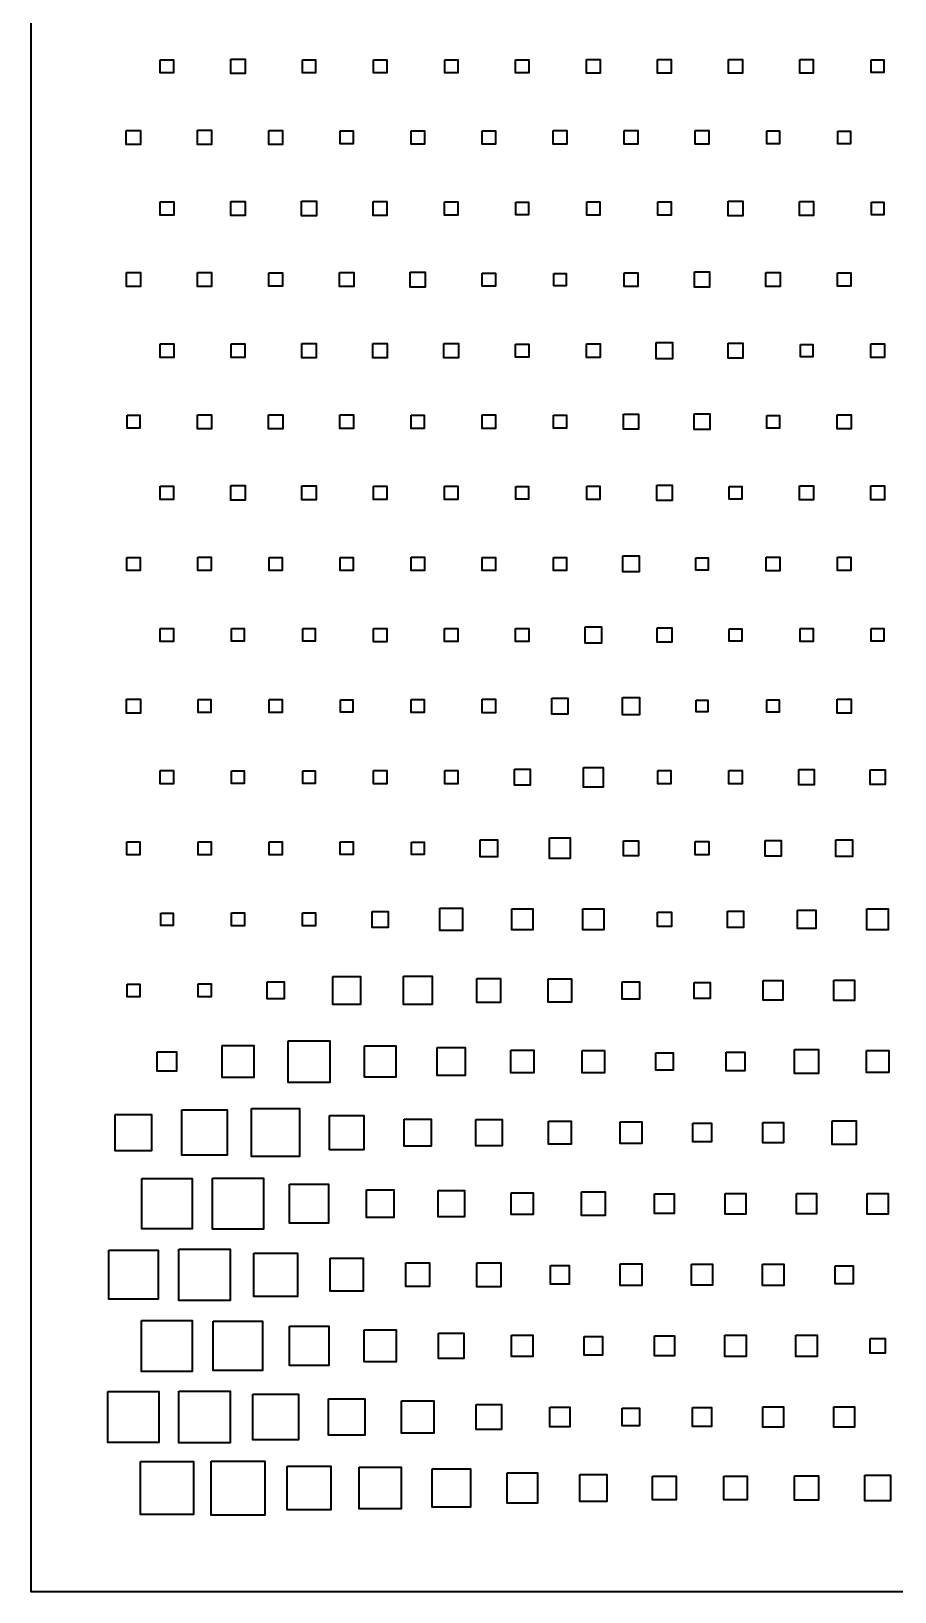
# Model space of a CAD drawing. Header units: inches. Extents: x 0 to 29.7, y -29.7 to 0.
# Drawn here: x 0 to 8.19, y -29.7 to -14.9 of the extents above; entities that cross this region are included whole.
import ezdxf

# ---------------------------------------------------------------- set-up
doc = ezdxf.new("R2010")
doc.units = ezdxf.units.IN
doc.header["$MEASUREMENT"] = 0
doc.layers.add('Layer 1', color=7, linetype='Continuous')

# ---------------------------------------------------------------- blocks, each defined once
blk = doc.blocks.new('block 2')
at = {"layer": 'Layer 1', "color": 7, "lineweight": 35}
for points in [[(1.224, -15.173), (1.349, -15.173), (1.349, -15.298), (1.224, -15.298), (1.224, -15.173)], [(1.892, -15.167), (2.03, -15.167), (2.03, -15.305), (1.892, -15.305), (1.892, -15.167)], [(2.572, -15.174), (2.697, -15.174), (2.697, -15.298), (2.572, -15.298), (2.572, -15.174)], [(3.247, -15.174), (3.371, -15.174), (3.371, -15.298), (3.247, -15.298), (3.247, -15.174)], [(3.921, -15.174), (4.045, -15.174), (4.045, -15.298), (3.921, -15.298), (3.921, -15.174)], [(4.594, -15.173), (4.72, -15.173), (4.72, -15.299), (4.594, -15.299), (4.594, -15.173)], [(5.266, -15.171), (5.396, -15.171), (5.396, -15.301), (5.266, -15.301), (5.266, -15.171)], [(5.94, -15.171), (6.07, -15.171), (6.07, -15.301), (5.94, -15.301), (5.94, -15.171)], [(6.613, -15.17), (6.745, -15.17), (6.745, -15.302), (6.613, -15.302), (6.613, -15.17)], [(7.289, -15.172), (7.417, -15.172), (7.417, -15.3), (7.289, -15.3), (7.289, -15.172)], [(7.967, -15.176), (8.087, -15.176), (8.087, -15.296), (7.967, -15.296), (7.967, -15.176)], [(0.902, -15.843), (1.037, -15.843), (1.037, -15.977), (0.902, -15.977), (0.902, -15.843)], [(1.576, -15.842), (1.711, -15.842), (1.711, -15.978), (1.576, -15.978), (1.576, -15.842)], [(2.252, -15.844), (2.383, -15.844), (2.383, -15.976), (2.252, -15.976), (2.252, -15.844)], [(2.93, -15.849), (3.053, -15.849), (3.053, -15.971), (2.93, -15.971), (2.93, -15.849)], [(3.602, -15.847), (3.729, -15.847), (3.729, -15.973), (3.602, -15.973), (3.602, -15.847)], [(4.277, -15.847), (4.403, -15.847), (4.403, -15.973), (4.277, -15.973), (4.277, -15.847)], [(4.949, -15.846), (5.078, -15.846), (5.078, -15.974), (4.949, -15.974), (4.949, -15.846)], [(5.623, -15.846), (5.752, -15.846), (5.752, -15.974), (5.623, -15.974), (5.623, -15.846)], [(6.298, -15.846), (6.425, -15.846), (6.425, -15.974), (6.298, -15.974), (6.298, -15.846)], [(6.975, -15.849), (7.096, -15.849), (7.096, -15.971), (6.975, -15.971), (6.975, -15.849)], [(7.65, -15.85), (7.77, -15.85), (7.77, -15.97), (7.65, -15.97), (7.65, -15.85)], [(1.223, -16.52), (1.351, -16.52), (1.351, -16.648), (1.223, -16.648), (1.223, -16.52)], [(1.894, -16.517), (2.028, -16.517), (2.028, -16.651), (1.894, -16.651), (1.894, -16.517)], [(2.564, -16.514), (2.705, -16.514), (2.705, -16.654), (2.564, -16.654), (2.564, -16.514)], [(3.243, -16.518), (3.374, -16.518), (3.374, -16.65), (3.243, -16.65), (3.243, -16.518)], [(3.919, -16.52), (4.047, -16.52), (4.047, -16.648), (3.919, -16.648), (3.919, -16.52)], [(4.596, -16.523), (4.717, -16.523), (4.717, -16.644), (4.596, -16.644), (4.596, -16.523)], [(5.268, -16.521), (5.394, -16.521), (5.394, -16.647), (5.268, -16.647), (5.268, -16.521)], [(5.942, -16.521), (6.068, -16.521), (6.068, -16.647), (5.942, -16.647), (5.942, -16.521)], [(6.609, -16.514), (6.749, -16.514), (6.749, -16.654), (6.609, -16.654), (6.609, -16.514)], [(7.287, -16.518), (7.419, -16.518), (7.419, -16.65), (7.287, -16.65), (7.287, -16.518)], [(7.968, -16.525), (8.086, -16.525), (8.086, -16.643), (7.968, -16.643), (7.968, -16.525)], [(0.903, -17.191), (1.037, -17.191), (1.037, -17.325), (0.903, -17.325), (0.903, -17.191)], [(1.577, -17.191), (1.71, -17.191), (1.71, -17.325), (1.577, -17.325), (1.577, -17.191)], [(2.254, -17.194), (2.382, -17.194), (2.382, -17.322), (2.254, -17.322), (2.254, -17.194)], [(2.924, -17.191), (3.059, -17.191), (3.059, -17.325), (2.924, -17.325), (2.924, -17.191)], [(3.595, -17.187), (3.737, -17.187), (3.737, -17.329), (3.595, -17.329), (3.595, -17.187)], [(4.277, -17.196), (4.402, -17.196), (4.402, -17.32), (4.277, -17.32), (4.277, -17.196)], [(4.955, -17.2), (5.072, -17.2), (5.072, -17.316), (4.955, -17.316), (4.955, -17.2)], [(5.623, -17.193), (5.752, -17.193), (5.752, -17.323), (5.623, -17.323), (5.623, -17.193)], [(6.29, -17.186), (6.434, -17.186), (6.434, -17.33), (6.29, -17.33), (6.29, -17.186)], [(6.968, -17.191), (7.103, -17.191), (7.103, -17.325), (6.968, -17.325), (6.968, -17.191)], [(7.647, -17.195), (7.772, -17.195), (7.772, -17.321), (7.647, -17.321), (7.647, -17.195)], [(1.222, -17.868), (1.351, -17.868), (1.351, -17.996), (1.222, -17.996), (1.222, -17.868)], [(1.895, -17.866), (2.027, -17.866), (2.027, -17.998), (1.895, -17.998), (1.895, -17.866)], [(2.568, -17.865), (2.702, -17.865), (2.702, -17.999), (2.568, -17.999), (2.568, -17.865)], [(3.241, -17.864), (3.377, -17.864), (3.377, -18), (3.241, -18), (3.241, -17.864)], [(3.914, -17.863), (4.052, -17.863), (4.052, -18.001), (3.914, -18.001), (3.914, -17.863)], [(4.593, -17.869), (4.72, -17.869), (4.72, -17.995), (4.593, -17.995), (4.593, -17.869)], [(5.267, -17.868), (5.395, -17.868), (5.395, -17.996), (5.267, -17.996), (5.267, -17.868)], [(5.927, -17.854), (6.083, -17.854), (6.083, -18.01), (5.927, -18.01), (5.927, -17.854)], [(6.608, -17.861), (6.75, -17.861), (6.75, -18.003), (6.608, -18.003), (6.608, -17.861)], [(7.294, -17.873), (7.412, -17.873), (7.412, -17.991), (7.294, -17.991), (7.294, -17.873)], [(7.962, -17.867), (8.092, -17.867), (8.092, -17.997), (7.962, -17.997), (7.962, -17.867)], [(0.909, -18.545), (1.03, -18.545), (1.03, -18.667), (0.909, -18.667), (0.909, -18.545)], [(1.576, -18.539), (1.711, -18.539), (1.711, -18.673), (1.576, -18.673), (1.576, -18.539)], [(2.251, -18.539), (2.385, -18.539), (2.385, -18.673), (2.251, -18.673), (2.251, -18.539)], [(2.928, -18.542), (3.055, -18.542), (3.055, -18.67), (2.928, -18.67), (2.928, -18.542)], [(3.603, -18.543), (3.728, -18.543), (3.728, -18.669), (3.603, -18.669), (3.603, -18.543)], [(4.276, -18.542), (4.403, -18.542), (4.403, -18.67), (4.276, -18.67), (4.276, -18.542)], [(4.952, -18.544), (5.075, -18.544), (5.075, -18.668), (4.952, -18.668), (4.952, -18.544)], [(5.617, -18.535), (5.758, -18.535), (5.758, -18.677), (5.617, -18.677), (5.617, -18.535)], [(6.287, -18.531), (6.436, -18.531), (6.436, -18.681), (6.287, -18.681), (6.287, -18.531)], [(6.976, -18.546), (7.095, -18.546), (7.095, -18.666), (6.976, -18.666), (6.976, -18.546)], [(7.643, -18.54), (7.776, -18.54), (7.776, -18.672), (7.643, -18.672), (7.643, -18.54)], [(1.223, -19.216), (1.35, -19.216), (1.35, -19.344), (1.223, -19.344), (1.223, -19.216)], [(1.892, -19.211), (2.029, -19.211), (2.029, -19.349), (1.892, -19.349), (1.892, -19.211)], [(2.568, -19.213), (2.702, -19.213), (2.702, -19.347), (2.568, -19.347), (2.568, -19.213)], [(3.246, -19.217), (3.372, -19.217), (3.372, -19.343), (3.246, -19.343), (3.246, -19.217)], [(3.919, -19.217), (4.046, -19.217), (4.046, -19.344), (3.919, -19.344), (3.919, -19.217)], [(4.596, -19.219), (4.717, -19.219), (4.717, -19.341), (4.596, -19.341), (4.596, -19.219)], [(5.268, -19.217), (5.394, -19.217), (5.394, -19.343), (5.268, -19.343), (5.268, -19.217)], [(5.932, -19.207), (6.078, -19.207), (6.078, -19.353), (5.932, -19.353), (5.932, -19.207)], [(6.62, -19.221), (6.738, -19.221), (6.738, -19.339), (6.62, -19.339), (6.62, -19.221)], [(7.286, -19.214), (7.419, -19.214), (7.419, -19.347), (7.286, -19.347), (7.286, -19.214)], [(7.962, -19.215), (8.092, -19.215), (8.092, -19.345), (7.962, -19.345), (7.962, -19.215)], [(0.907, -19.892), (1.032, -19.892), (1.032, -20.016), (0.907, -20.016), (0.907, -19.892)], [(1.58, -19.89), (1.708, -19.89), (1.708, -20.018), (1.58, -20.018), (1.58, -19.89)], [(2.257, -19.893), (2.379, -19.893), (2.379, -20.015), (2.257, -20.015), (2.257, -19.893)], [(2.929, -19.892), (3.054, -19.892), (3.054, -20.016), (2.929, -20.016), (2.929, -19.892)], [(3.603, -19.891), (3.729, -19.891), (3.729, -20.017), (3.603, -20.017), (3.603, -19.891)], [(4.278, -19.892), (4.402, -19.892), (4.402, -20.016), (4.278, -20.016), (4.278, -19.892)], [(4.952, -19.892), (5.075, -19.892), (5.075, -20.016), (4.952, -20.016), (4.952, -19.892)], [(5.612, -19.878), (5.764, -19.878), (5.764, -20.03), (5.612, -20.03), (5.612, -19.878)], [(6.303, -19.895), (6.421, -19.895), (6.421, -20.013), (6.303, -20.013), (6.303, -19.895)], [(6.971, -19.89), (7.1, -19.89), (7.1, -20.019), (6.971, -20.019), (6.971, -19.89)], [(7.646, -19.89), (7.773, -19.89), (7.773, -20.018), (7.646, -20.018), (7.646, -19.89)], [(1.223, -20.565), (1.35, -20.565), (1.35, -20.691), (1.223, -20.691), (1.223, -20.565)], [(3.245, -20.565), (3.372, -20.565), (3.372, -20.692), (3.245, -20.692), (3.245, -20.565)], [(3.92, -20.565), (4.046, -20.565), (4.046, -20.691), (3.92, -20.691), (3.92, -20.565)], [(4.594, -20.565), (4.719, -20.565), (4.719, -20.691), (4.594, -20.691), (4.594, -20.565)], [(5.253, -20.55), (5.409, -20.55), (5.409, -20.706), (5.253, -20.706), (5.253, -20.55)], [(5.936, -20.559), (6.074, -20.559), (6.074, -20.697), (5.936, -20.697), (5.936, -20.559)], [(7.292, -20.567), (7.414, -20.567), (7.414, -20.689), (7.292, -20.689), (7.292, -20.567)], [(1.901, -20.568), (2.021, -20.568), (2.021, -20.688), (1.901, -20.688), (1.901, -20.568)], [(2.575, -20.568), (2.694, -20.568), (2.694, -20.688), (2.575, -20.688), (2.575, -20.568)], [(6.62, -20.569), (6.738, -20.569), (6.738, -20.687), (6.62, -20.687), (6.62, -20.569)], [(7.967, -20.568), (8.087, -20.568), (8.087, -20.688), (7.967, -20.688), (7.967, -20.568)], [(0.904, -21.237), (1.035, -21.237), (1.035, -21.368), (0.904, -21.368), (0.904, -21.237)], [(1.582, -21.24), (1.705, -21.24), (1.705, -21.364), (1.582, -21.364), (1.582, -21.24)], [(2.257, -21.241), (2.379, -21.241), (2.379, -21.363), (2.257, -21.363), (2.257, -21.241)], [(2.933, -21.243), (3.05, -21.243), (3.05, -21.361), (2.933, -21.361), (2.933, -21.243)], [(3.604, -21.24), (3.728, -21.24), (3.728, -21.364), (3.604, -21.364), (3.604, -21.24)], [(4.276, -21.238), (4.403, -21.238), (4.403, -21.366), (4.276, -21.366), (4.276, -21.238)], [(4.938, -21.226), (5.089, -21.226), (5.089, -21.378), (4.938, -21.378), (4.938, -21.226)], [(5.606, -21.221), (5.769, -21.221), (5.769, -21.384), (5.606, -21.384), (5.606, -21.221)], [(6.306, -21.246), (6.417, -21.246), (6.417, -21.358), (6.306, -21.358), (6.306, -21.246)], [(6.977, -21.244), (7.094, -21.244), (7.094, -21.36), (6.977, -21.36), (6.977, -21.244)], [(7.643, -21.235), (7.777, -21.235), (7.777, -21.369), (7.643, -21.369), (7.643, -21.235)], [(5.237, -21.883), (5.424, -21.883), (5.424, -22.07), (5.237, -22.07), (5.237, -21.883)], [(1.224, -21.913), (1.35, -21.913), (1.35, -22.039), (1.224, -22.039), (1.224, -21.913)], [(1.9, -21.915), (2.021, -21.915), (2.021, -22.037), (1.9, -22.037), (1.9, -21.915)], [(2.576, -21.917), (2.694, -21.917), (2.694, -22.035), (2.576, -22.035), (2.576, -21.917)], [(3.247, -21.914), (3.371, -21.914), (3.371, -22.038), (3.247, -22.038), (3.247, -21.914)], [(3.921, -21.914), (4.045, -21.914), (4.045, -22.038), (3.921, -22.038), (3.921, -21.914)], [(4.582, -21.901), (4.732, -21.901), (4.732, -22.051), (4.582, -22.051), (4.582, -21.901)], [(5.943, -21.914), (6.067, -21.914), (6.067, -22.038), (5.943, -22.038), (5.943, -21.914)], [(6.616, -21.914), (6.741, -21.914), (6.741, -22.039), (6.616, -22.039), (6.616, -21.914)], [(7.28, -21.903), (7.426, -21.903), (7.426, -22.049), (7.28, -22.049), (7.28, -21.903)], [(7.956, -21.905), (8.098, -21.905), (8.098, -22.047), (7.956, -22.047), (7.956, -21.905)], [(0.908, -22.589), (1.031, -22.589), (1.031, -22.712), (0.908, -22.712), (0.908, -22.589)], [(1.582, -22.588), (1.706, -22.588), (1.706, -22.712), (1.582, -22.712), (1.582, -22.588)], [(2.257, -22.589), (2.379, -22.589), (2.379, -22.711), (2.257, -22.711), (2.257, -22.589)], [(2.931, -22.59), (3.052, -22.59), (3.052, -22.71), (2.931, -22.71), (2.931, -22.59)], [(3.606, -22.591), (3.725, -22.591), (3.725, -22.71), (3.606, -22.71), (3.606, -22.591)], [(4.258, -22.569), (4.421, -22.569), (4.421, -22.731), (4.258, -22.731), (4.258, -22.569)], [(4.916, -22.552), (5.111, -22.552), (5.111, -22.748), (4.916, -22.748), (4.916, -22.552)], [(5.617, -22.579), (5.759, -22.579), (5.759, -22.721), (5.617, -22.721), (5.617, -22.579)], [(6.298, -22.587), (6.425, -22.587), (6.425, -22.714), (6.298, -22.714), (6.298, -22.587)], [(6.961, -22.575), (7.111, -22.575), (7.111, -22.725), (6.961, -22.725), (6.961, -22.575)], [(7.631, -22.571), (7.789, -22.571), (7.789, -22.729), (7.631, -22.729), (7.631, -22.571)], [(3.876, -23.217), (4.09, -23.217), (4.09, -23.431), (3.876, -23.431), (3.876, -23.217)], [(4.558, -23.225), (4.756, -23.225), (4.756, -23.423), (4.558, -23.423), (4.558, -23.225)], [(5.231, -23.224), (5.431, -23.224), (5.431, -23.424), (5.231, -23.424), (5.231, -23.224)], [(7.926, -23.223), (8.128, -23.223), (8.128, -23.425), (7.926, -23.425), (7.926, -23.223)], [(1.229, -23.266), (1.345, -23.266), (1.345, -23.382), (1.229, -23.382), (1.229, -23.266)], [(1.898, -23.262), (2.023, -23.262), (2.023, -23.387), (1.898, -23.387), (1.898, -23.262)], [(2.574, -23.263), (2.696, -23.263), (2.696, -23.385), (2.574, -23.385), (2.574, -23.263)], [(3.233, -23.249), (3.384, -23.249), (3.384, -23.4), (3.233, -23.4), (3.233, -23.249)], [(5.938, -23.257), (6.072, -23.257), (6.072, -23.391), (5.938, -23.391), (5.938, -23.257)], [(6.603, -23.248), (6.755, -23.248), (6.755, -23.4), (6.603, -23.4), (6.603, -23.248)], [(7.266, -23.237), (7.44, -23.237), (7.44, -23.411), (7.266, -23.411), (7.266, -23.237)], [(0.91, -23.938), (1.029, -23.938), (1.029, -24.058), (0.91, -24.058), (0.91, -23.938)], [(1.582, -23.936), (1.706, -23.936), (1.706, -24.06), (1.582, -24.06), (1.582, -23.936)], [(2.237, -23.917), (2.399, -23.917), (2.399, -24.079), (2.237, -24.079), (2.237, -23.917)], [(2.86, -23.866), (3.123, -23.866), (3.123, -24.13), (2.86, -24.13), (2.86, -23.866)], [(3.53, -23.863), (3.801, -23.863), (3.801, -24.133), (3.53, -24.133), (3.53, -23.863)], [(4.227, -23.886), (4.452, -23.886), (4.452, -24.111), (4.227, -24.111), (4.227, -23.886)], [(4.903, -23.887), (5.125, -23.887), (5.125, -24.109), (4.903, -24.109), (4.903, -23.887)], [(5.605, -23.916), (5.77, -23.916), (5.77, -24.081), (5.605, -24.081), (5.605, -23.916)], [(6.286, -23.922), (6.438, -23.922), (6.438, -24.074), (6.286, -24.074), (6.286, -23.922)], [(6.942, -23.905), (7.129, -23.905), (7.129, -24.092), (6.942, -24.092), (6.942, -23.905)], [(7.613, -23.901), (7.807, -23.901), (7.807, -24.095), (7.613, -24.095), (7.613, -23.901)], [(1.81, -24.521), (2.112, -24.521), (2.112, -24.823), (1.81, -24.823), (1.81, -24.521)], [(2.437, -24.475), (2.832, -24.475), (2.832, -24.87), (2.437, -24.87), (2.437, -24.475)], [(3.16, -24.524), (3.457, -24.524), (3.457, -24.821), (3.16, -24.821), (3.16, -24.524)], [(3.85, -24.54), (4.115, -24.54), (4.115, -24.805), (3.85, -24.805), (3.85, -24.54)], [(7.24, -24.559), (7.466, -24.559), (7.466, -24.785), (7.24, -24.785), (7.24, -24.559)], [(1.195, -24.581), (1.378, -24.581), (1.378, -24.764), (1.195, -24.764), (1.195, -24.581)], [(4.548, -24.563), (4.766, -24.563), (4.766, -24.781), (4.548, -24.781), (4.548, -24.563)], [(5.225, -24.567), (5.437, -24.567), (5.437, -24.778), (5.225, -24.778), (5.225, -24.567)], [(5.922, -24.59), (6.087, -24.59), (6.087, -24.755), (5.922, -24.755), (5.922, -24.59)], [(6.591, -24.584), (6.767, -24.584), (6.767, -24.76), (6.591, -24.76), (6.591, -24.584)], [(7.922, -24.567), (8.132, -24.567), (8.132, -24.777), (7.922, -24.777), (7.922, -24.567)], [(1.428, -25.131), (1.859, -25.131), (1.859, -25.561), (1.428, -25.561), (1.428, -25.131)], [(2.09, -25.119), (2.545, -25.119), (2.545, -25.573), (2.09, -25.573), (2.09, -25.119)], [(0.797, -25.174), (1.142, -25.174), (1.142, -25.519), (0.797, -25.519), (0.797, -25.174)], [(2.828, -25.183), (3.155, -25.183), (3.155, -25.51), (2.828, -25.51), (2.828, -25.183)], [(3.538, -25.218), (3.794, -25.218), (3.794, -25.474), (3.538, -25.474), (3.538, -25.218)], [(4.215, -25.221), (4.465, -25.221), (4.465, -25.471), (4.215, -25.471), (4.215, -25.221)], [(4.905, -25.238), (5.122, -25.238), (5.122, -25.455), (4.905, -25.455), (4.905, -25.238)], [(5.584, -25.243), (5.791, -25.243), (5.791, -25.45), (5.584, -25.45), (5.584, -25.243)], [(6.274, -25.258), (6.45, -25.258), (6.45, -25.434), (6.274, -25.434), (6.274, -25.258)], [(6.938, -25.249), (7.133, -25.249), (7.133, -25.444), (6.938, -25.444), (6.938, -25.249)], [(7.597, -25.233), (7.823, -25.233), (7.823, -25.459), (7.597, -25.459), (7.597, -25.233)], [(1.048, -25.782), (1.525, -25.782), (1.525, -26.258), (1.048, -26.258), (1.048, -25.782)], [(1.719, -25.778), (2.203, -25.778), (2.203, -26.262), (1.719, -26.262), (1.719, -25.778)], [(2.449, -25.835), (2.82, -25.835), (2.82, -26.206), (2.449, -26.206), (2.449, -25.835)], [(3.179, -25.89), (3.439, -25.89), (3.439, -26.15), (3.179, -26.15), (3.179, -25.89)], [(3.858, -25.895), (4.108, -25.895), (4.108, -26.145), (3.858, -26.145), (3.858, -25.895)], [(4.553, -25.916), (4.761, -25.916), (4.761, -26.124), (4.553, -26.124), (4.553, -25.916)], [(5.218, -25.908), (5.443, -25.908), (5.443, -26.133), (5.218, -26.133), (5.218, -25.908)], [(5.912, -25.927), (6.098, -25.927), (6.098, -26.113), (5.912, -26.113), (5.912, -25.927)], [(6.581, -25.922), (6.777, -25.922), (6.777, -26.118), (6.581, -26.118), (6.581, -25.922)], [(7.258, -25.925), (7.448, -25.925), (7.448, -26.115), (7.258, -26.115), (7.258, -25.925)], [(7.928, -25.922), (8.126, -25.922), (8.126, -26.119), (7.928, -26.119), (7.928, -25.922)], [(0.737, -26.461), (1.203, -26.461), (1.203, -26.927), (0.737, -26.927), (0.737, -26.461)], [(1.401, -26.451), (1.887, -26.451), (1.887, -26.937), (1.401, -26.937), (1.401, -26.451)], [(2.111, -26.488), (2.524, -26.488), (2.524, -26.901), (2.111, -26.901), (2.111, -26.488)], [(2.835, -26.538), (3.148, -26.538), (3.148, -26.85), (2.835, -26.85), (2.835, -26.538)], [(3.554, -26.582), (3.778, -26.582), (3.778, -26.806), (3.554, -26.806), (3.554, -26.582)], [(4.227, -26.581), (4.453, -26.581), (4.453, -26.807), (4.227, -26.807), (4.227, -26.581)], [(4.926, -26.607), (5.101, -26.607), (5.101, -26.782), (4.926, -26.782), (4.926, -26.607)], [(5.585, -26.592), (5.79, -26.592), (5.79, -26.797), (5.585, -26.797), (5.585, -26.592)], [(6.262, -26.594), (6.462, -26.594), (6.462, -26.794), (6.262, -26.794), (6.262, -26.594)], [(6.935, -26.593), (7.137, -26.593), (7.137, -26.795), (6.935, -26.795), (6.935, -26.593)], [(7.624, -26.608), (7.796, -26.608), (7.796, -26.78), (7.624, -26.78), (7.624, -26.608)], [(1.045, -27.127), (1.528, -27.127), (1.528, -27.61), (1.045, -27.61), (1.045, -27.127)], [(1.727, -27.135), (2.194, -27.135), (2.194, -27.602), (1.727, -27.602), (1.727, -27.135)], [(2.449, -27.182), (2.821, -27.182), (2.821, -27.554), (2.449, -27.554), (2.449, -27.182)], [(3.156, -27.215), (3.462, -27.215), (3.462, -27.521), (3.156, -27.521), (3.156, -27.215)], [(3.863, -27.249), (4.102, -27.249), (4.102, -27.488), (3.863, -27.488), (3.863, -27.249)], [(4.556, -27.267), (4.758, -27.267), (4.758, -27.469), (4.556, -27.469), (4.556, -27.267)], [(5.243, -27.281), (5.419, -27.281), (5.419, -27.456), (5.243, -27.456), (5.243, -27.281)], [(5.91, -27.273), (6.1, -27.273), (6.1, -27.463), (5.91, -27.463), (5.91, -27.273)], [(6.577, -27.266), (6.781, -27.266), (6.781, -27.47), (6.577, -27.47), (6.577, -27.266)], [(7.252, -27.267), (7.454, -27.267), (7.454, -27.469), (7.252, -27.469), (7.252, -27.267)], [(7.956, -27.297), (8.098, -27.297), (8.098, -27.439), (7.956, -27.439), (7.956, -27.297)], [(0.728, -27.801), (1.211, -27.801), (1.211, -28.283), (0.728, -28.283), (0.728, -27.801)], [(1.399, -27.798), (1.888, -27.798), (1.888, -28.287), (1.399, -28.287), (1.399, -27.798)], [(2.101, -27.826), (2.534, -27.826), (2.534, -28.259), (2.101, -28.259), (2.101, -27.826)], [(2.819, -27.87), (3.164, -27.87), (3.164, -28.215), (2.819, -28.215), (2.819, -27.87)], [(3.513, -27.889), (3.819, -27.889), (3.819, -28.195), (3.513, -28.195), (3.513, -27.889)], [(4.22, -27.923), (4.459, -27.923), (4.459, -28.161), (4.22, -28.161), (4.22, -27.923)], [(4.919, -27.948), (5.108, -27.948), (5.108, -28.137), (4.919, -28.137), (4.919, -27.948)], [(5.605, -27.959), (5.77, -27.959), (5.77, -28.125), (5.605, -28.125), (5.605, -27.959)], [(6.272, -27.953), (6.451, -27.953), (6.451, -28.132), (6.272, -28.132), (6.272, -27.953)], [(6.939, -27.945), (7.133, -27.945), (7.133, -28.139), (6.939, -28.139), (6.939, -27.945)], [(7.613, -27.946), (7.806, -27.946), (7.806, -28.139), (7.613, -28.139), (7.613, -27.946)], [(1.036, -28.466), (1.538, -28.466), (1.538, -28.967), (1.036, -28.967), (1.036, -28.466)], [(1.706, -28.461), (2.216, -28.461), (2.216, -28.972), (1.706, -28.972), (1.706, -28.461)], [(2.428, -28.509), (2.842, -28.509), (2.842, -28.924), (2.428, -28.924), (2.428, -28.509)], [(3.11, -28.518), (3.507, -28.518), (3.507, -28.915), (3.11, -28.915), (3.11, -28.518)], [(3.801, -28.535), (4.165, -28.535), (4.165, -28.898), (3.801, -28.898), (3.801, -28.535)], [(4.513, -28.572), (4.801, -28.572), (4.801, -28.86), (4.513, -28.86), (4.513, -28.572)], [(5.203, -28.589), (5.459, -28.589), (5.459, -28.844), (5.203, -28.844), (5.203, -28.589)], [(5.892, -28.604), (6.117, -28.604), (6.117, -28.829), (5.892, -28.829), (5.892, -28.604)], [(6.567, -28.604), (6.791, -28.604), (6.791, -28.828), (6.567, -28.828), (6.567, -28.604)], [(7.238, -28.602), (7.467, -28.602), (7.467, -28.831), (7.238, -28.831), (7.238, -28.602)], [(7.905, -28.594), (8.149, -28.594), (8.149, -28.839), (7.905, -28.839), (7.905, -28.594)]]:
    blk.add_lwpolyline(points, dxfattribs=at)

msp = doc.modelspace()

# ---------------------------------------------------------------- linework, layer by layer
at = {"layer": 'Layer 1', "color": 7, "lineweight": 35}
msp.add_lwpolyline([(29.7, -29.7), (0, -29.7), (0, 0), (29.7, 0), (29.7, -29.7)], dxfattribs=at)

# ---------------------------------------------------------------- block references
at = {"layer": 'Layer 1'}
msp.add_blockref('block 2', (0, 0), dxfattribs=at)

doc.saveas('drawing.dxf')
